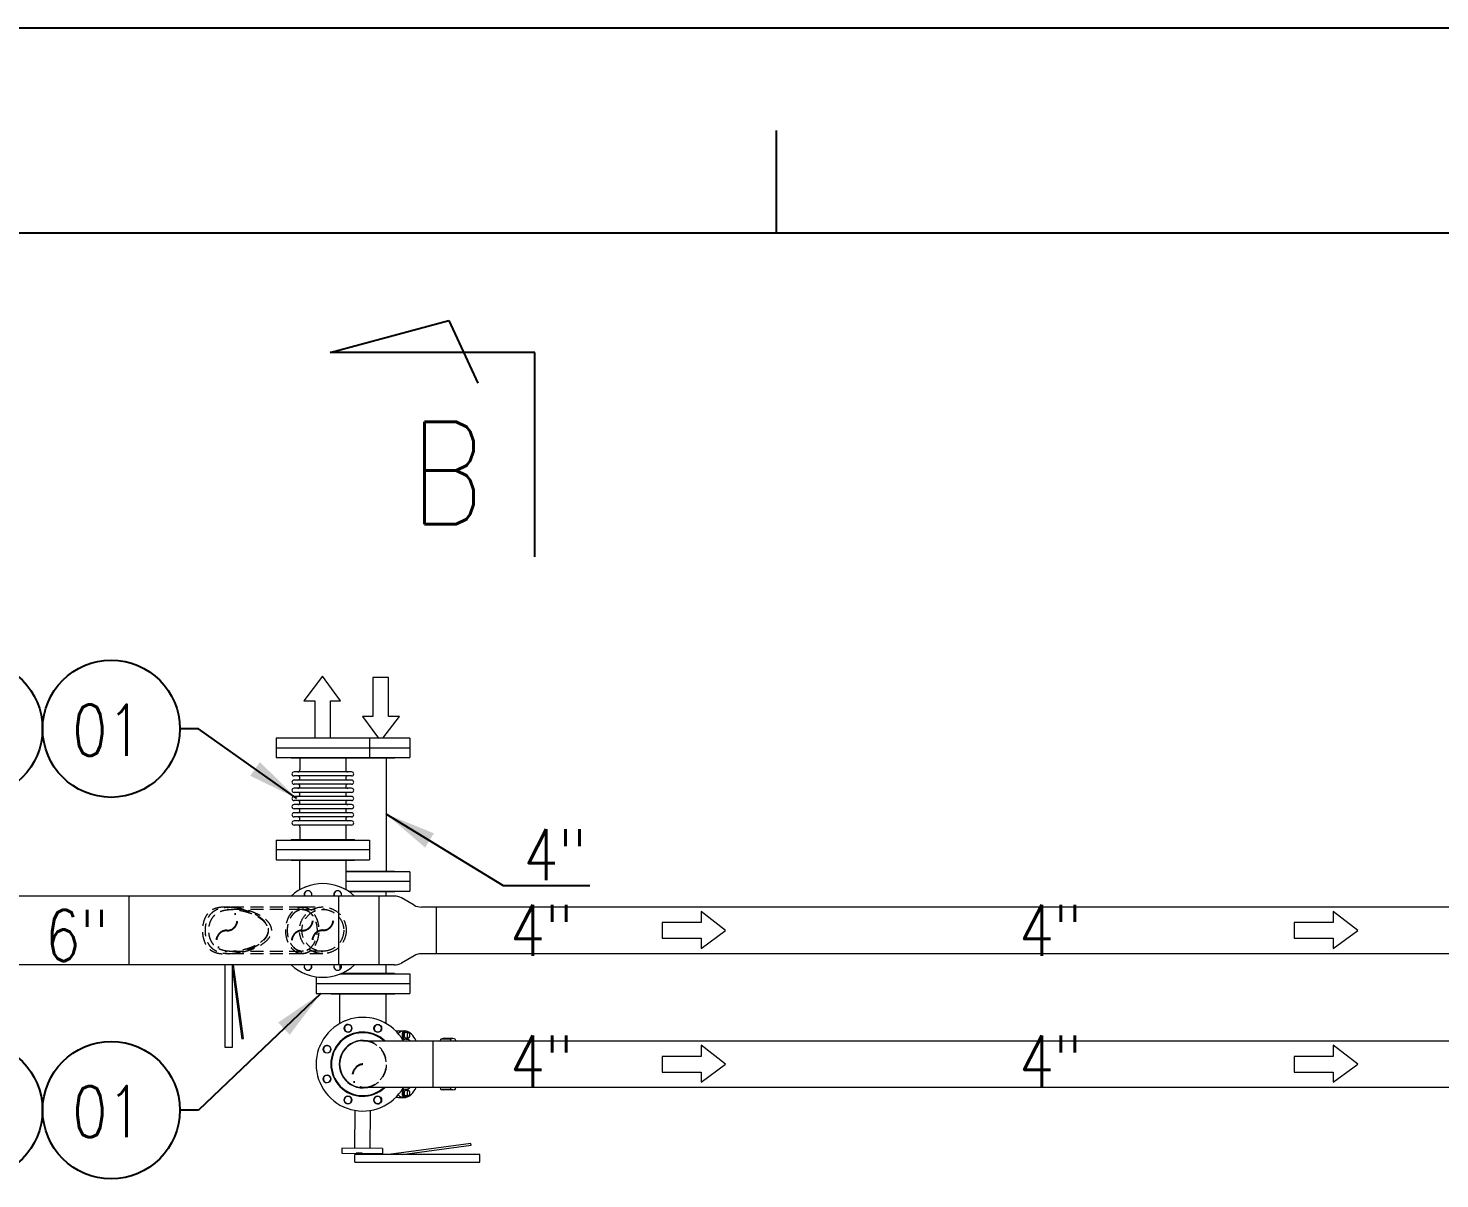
# Model space of a CAD drawing. Header units: millimetres. Extents: x -312439 to 477422, y -331570 to 212570.
# Drawn here: x 362312 to 365764, y 143917 to 146731 of the extents above; entities that cross this region are included whole.
import ezdxf
from ezdxf.enums import TextEntityAlignment as Align

# ---------------------------------------------------------------- set-up
doc = ezdxf.new("R2010")
doc.units = ezdxf.units.MM
doc.linetypes.add('DASHDOT', pattern=[25.4, 12.7, -6.35, 0, -6.35])
doc.linetypes.add('HIDDEN', pattern=[9.525, 6.35, -3.175])
for name, color, linetype in [('2', 2, 'Continuous'), ('ARCONDTEXTO', 4, 'Continuous'), ('FORMATO A1', 1, 'Continuous'), ('TEXTO FORMATO', 4, 'Continuous')]:
    doc.layers.add(name, color=color, linetype=linetype)
doc.styles.add('ROMAND', font='ROMAND.SHX')
doc.styles.add('ROMANS', font='romans.shx', dxfattribs={"height": 187.5})
doc.dimstyles.new('1-50 (MILIMETRO)', dxfattribs={"dimscale": 0, "dimtxt": 125, "dimasz": 125, "dimexe": 100, "dimexo": 100, "dimgap": 50, "dimtad": 0, "dimdec": 0, "dimzin": 0, "dimdsep": 46, "dimtxsty": 'ROMAND', "dimcen": -390, "dimclrd": 1, "dimclre": 1, "dimclrt": 3, "dimadec": 0, "dimazin": 0, "dimtfac": 1, "dimtdec": 0, "dimtix": 1, "dimtmove": 2, "dimatfit": 2, "dimfxl": 1, "dimtvp": 1, "dimtolj": 1, "dimtzin": 0, "dimarcsym": 0})

# ---------------------------------------------------------------- blocks, each defined once
blk = doc.blocks.new('A$C2D342850')
at = {"layer": 'FORMATO A1', "color": 1, "linetype": 'Continuous'}
for p, q in [((84100, 0), (0, 0)), ((52500, -1000), (52500, -500))]:
    blk.add_line(p, q, dxfattribs=at)
at = {"layer": 'FORMATO A1', "color": 2, "linetype": 'Continuous'}
blk.add_line((2500, -1000), (83100, -1000), dxfattribs=at)

msp = doc.modelspace()

# ---------------------------------------------------------------- linework, layer by layer
at = {"color": 1, "linetype": 'Continuous', "lineweight": 0}
for p, q in [((363031.956, 145146.189), (362985.656, 145086.111)), ((363075.81, 145086.111), (363031.956, 145146.189)), ((362985.656, 145086.111), (363012.778, 145086.111)), ((363012.778, 145086.111), (363012.778, 144995.225)), ((363051.133, 144995.225), (363051.133, 145086.111)), ((363051.133, 145086.111), (363075.81, 145086.111)), ((363957.591, 144570.875), (363957.591, 144543.753)), ((364017.669, 144524.575), (363957.591, 144570.875)), ((365503.778, 144570.875), (365503.778, 144543.753)), ((365563.856, 144524.575), (365503.778, 144570.875)), ((363862.271, 144543.753), (363862.271, 144505.398)), ((363957.591, 144543.753), (363862.271, 144543.753)), ((363957.591, 144480.721), (364017.669, 144524.575)), ((365408.458, 144543.753), (365408.458, 144505.398)), ((365503.778, 144543.753), (365408.458, 144543.753)), ((365503.778, 144480.721), (365563.856, 144524.575)), ((363862.271, 144505.398), (363957.591, 144505.398)), ((363957.591, 144505.398), (363957.591, 144480.721)), ((365408.458, 144505.398), (365503.778, 144505.398)), ((365503.778, 144505.398), (365503.778, 144480.721))]:
    msp.add_line(p, q, dxfattribs=at)
at = {"color": 4, "linetype": 'Continuous', "lineweight": 0}
for p, q in [((363154.509, 145143.553), (363154.509, 145048.234)), ((363192.864, 145143.553), (363154.509, 145143.553)), ((363192.864, 145048.234), (363192.864, 145143.553)), ((363129.833, 145048.234), (363168.752, 144994.917)), ((363154.509, 145048.234), (363129.833, 145048.234)), ((363178.897, 144994.917), (363219.987, 145048.234)), ((363219.987, 145048.234), (363192.864, 145048.234)), ((363146.933, 144995.225), (362917.933, 144995.225)), ((362917.933, 144995.225), (362917.933, 144947.625)), ((362917.933, 144971.425), (363146.933, 144971.425)), ((363146.933, 144995.225), (363146.933, 144947.625)), ((363244.933, 144994.917), (363146.933, 144994.917)), ((363146.933, 144971.117), (363244.933, 144971.117)), ((363244.933, 144994.917), (363244.933, 144947.317)), ((362917.933, 144947.625), (363146.933, 144947.625)), ((362955.533, 144946.025), (362953.933, 144947.625)), ((363109.333, 144946.025), (362955.533, 144946.025)), ((362976.433, 144946.025), (362976.433, 144917.402)), ((363088.433, 144946.025), (363088.433, 144917.402)), ((363207.333, 144945.717), (363088.433, 144945.717)), ((363109.333, 144946.025), (363110.933, 144947.625)), ((363110.624, 144947.317), (363244.933, 144947.317)), ((363207.333, 144945.717), (363208.933, 144947.317)), ((363102.939, 144912.402), (362961.926, 144912.402)), ((363102.939, 144902.402), (362961.926, 144902.402)), ((363102.939, 144892.402), (362961.926, 144892.402)), ((363102.939, 144882.402), (362961.926, 144882.402)), ((363102.939, 144872.402), (362961.926, 144872.402)), ((363102.939, 144862.402), (362961.926, 144862.402)), ((363102.939, 144852.402), (362961.926, 144852.402)), ((363102.939, 144842.402), (362961.926, 144842.402)), ((363102.939, 144832.402), (362961.926, 144832.402)), ((363102.939, 144822.402), (362961.926, 144822.402)), ((363102.939, 144812.402), (362961.926, 144812.402)), ((363102.939, 144802.402), (362961.926, 144802.402)), ((363102.939, 144792.641), (362961.926, 144792.641)), ((363102.939, 144782.402), (362961.926, 144782.402)), ((362976.433, 144777.402), (362976.433, 144746.825)), ((363088.433, 144777.402), (363088.433, 144746.825)), ((362917.933, 144745.225), (363146.933, 144745.225)), ((362917.933, 144745.225), (362917.933, 144697.625)), ((362955.533, 144746.825), (362953.933, 144745.225)), ((362955.533, 144746.825), (363109.333, 144746.825)), ((363109.333, 144746.825), (363110.933, 144745.225)), ((363146.933, 144745.225), (363146.933, 144697.625)), ((363146.933, 144721.425), (362917.933, 144721.425)), ((362917.933, 144697.625), (363146.933, 144697.625)), ((362955.533, 144696.025), (362953.933, 144697.625)), ((363109.333, 144696.025), (362955.533, 144696.025)), ((363109.333, 144696.025), (363110.933, 144697.625)), ((363089.583, 144669.825), (363207.333, 144669.825)), ((363244.933, 144668.225), (363089.583, 144668.225)), ((363207.333, 144669.825), (363208.933, 144668.225)), ((363244.933, 144668.225), (363244.933, 144620.625)), ((363244.933, 144644.425), (363089.583, 144644.425)), ((363094.76, 144620.625), (363244.933, 144620.625)), ((363207.333, 144619.025), (363097.159, 144619.025)), ((363186.433, 144619.025), (363186.433, 144608.725)), ((363207.333, 144619.025), (363208.933, 144620.625)), ((362792.738, 144440.425), (362792.738, 144238.888)), ((362811.249, 144238.888), (362811.249, 144440.425)), ((362811.249, 144428.761), (362834.352, 144259.92)), ((362838.713, 144260.517), (362814.095, 144440.425)), ((363074.433, 144440.425), (363074.433, 144429.483)), ((363074.904, 144418.225), (363244.933, 144418.225)), ((363078.668, 144419.825), (363207.333, 144419.825)), ((363186.433, 144440.425), (363186.433, 144419.825)), ((363207.333, 144419.825), (363208.933, 144418.225)), ((363244.933, 144418.225), (363244.933, 144370.625)), ((363015.933, 144411.27), (363015.933, 144370.625)), ((363244.933, 144394.425), (363015.933, 144394.425)), ((363015.933, 144370.625), (363244.933, 144370.625)), ((363053.533, 144369.025), (363051.933, 144370.625)), ((363207.333, 144369.025), (363053.533, 144369.025)), ((363207.333, 144369.025), (363208.933, 144370.625)), ((362834.352, 144259.92), (362838.713, 144260.517)), ((363217.693, 144278.766), (363234.551, 144278.766)), ((363229.346, 144257.678), (363229.346, 144268.357)), ((363241.762, 144275.123), (363234.551, 144275.123)), ((363241.762, 144261.591), (363234.551, 144261.591)), ((363239.755, 144261.591), (363239.755, 144257.678)), ((363320.488, 144254.725), (363321.294, 144259.156)), ((363345.602, 144259.156), (363321.294, 144259.156)), ((363350.806, 144260.03), (363326.499, 144260.03)), ((362792.738, 144238.888), (362811.249, 144238.888)), ((363862.271, 144216.753), (363862.271, 144178.398)), ((363957.591, 144216.753), (363862.271, 144216.753)), ((363957.591, 144243.875), (363957.591, 144216.753)), ((364017.669, 144197.575), (363957.591, 144243.875)), ((365408.458, 144216.753), (365408.458, 144178.398)), ((365503.778, 144216.753), (365408.458, 144216.753)), ((365503.778, 144243.875), (365503.778, 144216.753)), ((365563.856, 144197.575), (365503.778, 144243.875)), ((363862.271, 144178.398), (363957.591, 144178.398)), ((363957.591, 144153.721), (364017.669, 144197.575)), ((363957.591, 144178.398), (363957.591, 144153.721)), ((365408.458, 144178.398), (365503.778, 144178.398)), ((365503.778, 144153.721), (365563.856, 144197.575)), ((365503.778, 144178.398), (365503.778, 144153.721)), ((363217.693, 144116.384), (363234.551, 144116.384)), ((363229.346, 144126.793), (363229.346, 144137.473)), ((363241.762, 144133.559), (363234.551, 144133.559)), ((363241.762, 144120.028), (363234.551, 144120.028)), ((363239.755, 144137.473), (363239.755, 144133.559)), ((363321.294, 144135.994), (363320.488, 144140.425)), ((363345.602, 144135.994), (363321.294, 144135.994)), ((363350.806, 144135.121), (363326.499, 144135.121)), ((363110.984, 144084.739), (363110.174, 143991.743)), ((363148.08, 144084.443), (363147.269, 143991.419)), ((363394.491, 144003.856), (363193.781, 143976.391)), ((363395.088, 143999.495), (363394.491, 144003.856)), ((363078.723, 143992.017), (363078.621, 143980.352)), ((363078.621, 143980.352), (363178.618, 143979.481)), ((363178.719, 143991.145), (363078.723, 143992.017)), ((363416.12, 143976.391), (363111.12, 143976.391)), ((363111.12, 143957.881), (363111.12, 143976.391)), ((363128.62, 143979.917), (363114.293, 143979.917)), ((363114.293, 143976.391), (363114.293, 143979.917)), ((363142.946, 143976.391), (363142.946, 143979.792)), ((363178.719, 143991.145), (363178.618, 143979.481)), ((363226.247, 143976.391), (363395.088, 143999.495)), ((363416.12, 143957.881), (363416.12, 143976.391)), ((363111.12, 143957.881), (363416.12, 143957.881))]:
    msp.add_line(p, q, dxfattribs=at)
at = {"color": 5, "linetype": 'Continuous', "lineweight": 0}
for p, q in [((363187.583, 144945.717), (363187.583, 144669.825)), ((362975.283, 144696.025), (362975.283, 144623.793)), ((363089.583, 144623.793), (363089.583, 144696.025)), ((363207.173, 144608.725), (358806.396, 144608.725)), ((362558.328, 144608.725), (362558.328, 144440.425)), ((363071.564, 144440.425), (363071.564, 144608.725)), ((363170.444, 144440.425), (363170.444, 144608.725)), ((363256.076, 144586.292), (363224.512, 144604.158)), ((367733.801, 144581.725), (363273.415, 144581.725)), ((363310.144, 144467.425), (363310.144, 144581.725)), ((363256.076, 144462.858), (363224.512, 144444.992)), ((367733.801, 144467.425), (363273.415, 144467.425)), ((363207.173, 144440.425), (358806.396, 144440.425)), ((363073.283, 144369.025), (363073.283, 144296.793)), ((363187.583, 144296.793), (363187.583, 144369.025)), ((363130.433, 144254.725), (367351.565, 144254.725)), ((363301.883, 144254.725), (363301.883, 144140.425)), ((367351.565, 144140.425), (363130.433, 144140.425))]:
    msp.add_line(p, q, dxfattribs=at)
at = {"color": 1, "linetype": 'HIDDEN', "lineweight": 0, "ltscale": 5}
for p, q in [((362982.216, 144581.725), (362793.426, 144581.725)), ((362982.216, 144575.705), (362808.598, 144575.705)), ((362982.209, 144582.108), (363032.426, 144582.108)), ((362982.209, 144576.088), (363032.426, 144576.088)), ((362982.216, 144467.425), (362793.426, 144467.425)), ((362982.216, 144473.445), (362808.598, 144473.445)), ((363032.426, 144473.828), (362982.209, 144473.828)), ((363032.426, 144467.808), (362982.209, 144467.808))]:
    msp.add_line(p, q, dxfattribs=at)
for radius in [57.15, 51.13]:
    msp.add_circle((363032.426, 144524.958), radius, dxfattribs=at)
at = {"color": 4, "linetype": 'Continuous', "lineweight": 0}
for centre in [(363094.078, 144285.344), (363166.788, 144285.344), (363042.664, 144233.93), (363042.664, 144161.22), (363094.078, 144109.807), (363166.788, 144109.807)]:
    msp.add_circle(centre, 9.5, dxfattribs=at)
for centre, radius, start, end in [((362961.926, 144907.402), 5, 90, 270), ((362971.433, 144917.402), 5, 270, 0), ((362971.433, 144897.402), 5, 270, 90), ((363093.433, 144917.402), 5, 180, 270), ((363093.433, 144897.402), 5, 90, 270), ((363102.939, 144907.402), 5, 270, 90), ((362961.926, 144887.402), 5, 90, 270), ((362961.926, 144867.402), 5, 90, 270), ((362971.433, 144877.402), 5, 270, 90), ((363093.433, 144877.402), 5, 90, 270), ((363102.939, 144887.402), 5, 270, 90), ((363102.939, 144867.402), 5, 270, 90), ((362961.926, 144847.402), 5, 90, 270), ((362961.926, 144827.402), 5, 90, 270), ((362971.433, 144857.402), 5, 270, 90), ((362971.433, 144837.402), 5, 270, 90), ((363093.433, 144857.402), 5, 90, 270), ((363093.433, 144837.402), 5, 90, 270), ((363102.939, 144847.402), 5, 270, 90), ((363102.939, 144827.402), 5, 270, 90), ((362961.926, 144807.402), 5, 90, 270), ((362971.433, 144817.402), 5, 270, 90), ((362971.558, 144797.402), 5.002, 287.829397, 88.562061), ((363093.307, 144797.402), 5.002, 91.437939, 252.170603), ((363093.433, 144817.402), 5, 90, 270), ((363102.939, 144807.402), 5, 270, 90), ((362961.926, 144787.522), 5.119, 90, 270), ((362971.433, 144777.402), 5, 0, 90), ((363093.433, 144777.402), 5, 90, 180), ((363102.939, 144787.522), 5.119, 270, 90), ((363032.433, 144524.575), 114.5, 47.301682, 132.698343), ((362996.845, 144612.658), 19.522, 109.038291, 114.961709), ((363069.552, 144612.023), 19.522, 64.038291, 69.961709), ((362996.078, 144612.344), 9.5, 337.610522, 202.389474), ((362996.845, 144612.658), 9.5, 114.750786, 204.452821), ((363068.788, 144612.344), 9.5, 337.610522, 202.389474), ((363069.552, 144612.023), 9.5, 69.750786, 200.313322), ((363032.433, 144524.575), 114.5, 227.301682, 312.698318), ((362996.078, 144436.807), 9.5, 157.610522, 22.389454), ((362995.313, 144437.127), 19.522, 244.038291, 249.961709), ((362995.313, 144437.127), 9.5, 249.750786, 20.313327), ((363068.788, 144436.807), 9.5, 157.610522, 22.389454), ((363068.02, 144436.493), 9.5, 294.750786, 24.452821), ((363068.02, 144436.493), 19.522, 289.038291, 294.961709), ((363130.433, 144197.575), 114.5, 29.942236, 330.057764), ((363094.845, 144285.658), 9.5, 114.750786, 289.749226), ((363094.582, 144284.126), 9.889, 46.446377, 151.373861), ((363094.845, 144285.658), 19.522, 109.038291, 114.961709), ((363094.011, 144285.316), 9.5, 294.990186, 109.553301), ((363167.552, 144285.023), 9.5, 69.750786, 244.749235), ((363166.721, 144285.371), 9.5, 249.990186, 64.553301), ((363166.283, 144284.126), 9.889, 1.446377, 106.373861), ((363167.552, 144285.023), 19.522, 64.038291, 69.961709), ((363130.433, 144197.575), 78.5, 46.721117, 313.278883), ((363130.433, 144197.575), 76.9, 48.002408, 311.997592), ((363042.985, 144234.695), 19.522, 154.038291, 159.961709), ((363042.985, 144234.695), 9.5, 159.750786, 334.749217), ((363043.882, 144233.426), 9.889, 91.446377, 196.373836), ((363042.637, 144233.864), 9.5, 339.990186, 154.553301), ((363042.35, 144161.988), 19.522, 199.038291, 204.961709), ((363042.692, 144161.154), 9.5, 24.990186, 199.553301), ((363042.35, 144161.988), 9.5, 204.750786, 19.749214), ((363043.882, 144161.725), 9.889, 136.446377, 241.373884), ((363094.144, 144109.779), 9.5, 69.990186, 244.553301), ((363094.582, 144111.025), 9.889, 181.446377, 286.373861), ((363093.313, 144110.127), 9.5, 249.750786, 64.749214), ((363166.854, 144109.834), 9.5, 114.990186, 289.553301), ((363166.02, 144109.493), 9.5, 294.750786, 109.749214), ((363093.313, 144110.127), 19.521, 244.033681, 249.966158), ((363166.283, 144111.025), 9.889, 226.446377, 331.373861), ((363166.02, 144109.493), 19.522, 289.038291, 294.961709)]:
    msp.add_arc(centre, radius, start, end, dxfattribs=at)
at = {"color": 5, "linetype": 'Continuous', "lineweight": 0}
for centre, radius, start, end in [((363207.173, 144573.525), 35.2, 60.488501, 90), ((363273.415, 144616.925), 35.2, 240.488501, 270), ((363273.415, 144432.225), 35.2, 90, 119.511499), ((363207.173, 144475.625), 35.2, 270, 299.511499), ((363130.433, 144197.575), 58, 80.178792, 279.821185), ((363130.433, 144197.575), 57.15, 90, 270)]:
    msp.add_arc(centre, radius, start, end, dxfattribs=at)
at = {"color": 6, "linetype": 'DASHDOT', "ltscale": 3}
for centre, radius, start, end in [((362798.143, 144549.806), 25.352, 269.026354, 89.320071), ((362982.404, 144550.14), 25.566, 269.578181, 90.421819), ((363032.614, 144550.523), 25.566, 269.578181, 90.421819), ((362797.169, 144499.211), 25.253, 88.766882, 272.949054), ((362982.028, 144499.01), 25.566, 89.578181, 270.421819), ((363032.238, 144499.393), 25.566, 89.578181, 270.421819), ((363133.607, 144169), 28.751, 96.339635, 263.660365)]:
    msp.add_arc(centre, radius, start, end, dxfattribs=at)
at = {"color": 1, "linetype": 'HIDDEN', "lineweight": 0, "ltscale": 5}
for radius, start, end in [(57.15, 270, 90), (58, 279.821208, 80.178792)]:
    msp.add_arc((363130.433, 144197.575), radius, start, end, dxfattribs=at)
for centre, major_axis in [((362982.209, 144524.958), (0, -57.15)), ((362982.216, 144524.575), (0, -57.15)), ((362982.209, 144524.958), (0, 51.13)), ((362982.216, 144524.575), (0, 51.13))]:
    msp.add_ellipse(centre, major_axis=major_axis, ratio=0.70710678, dxfattribs=at)
at = {"color": 4, "linetype": 'Continuous', "lineweight": 0}
for centre, major_axis, ratio, start_param, end_param in [((363234.551, 144268.357), (0, -10.409), 0.5, 2.27838076, 4.71238898), ((363217.693, 144197.575), (0, 81.191), 0.5, 0, 0.14134065), ((363231.846, 144197.575), (0, 81.191), 0.5, 0, 0.38290388), ((363233.264, 144197.575), (0, 62.483), 0.5, 0.1673703, 0.19677764), ((363234.551, 144197.575), (0, 60.997), 0.5, 6.11169756, 6.45467306), ((363234.551, 144268.357), (0, 6.766), 0.5, 0, 1.57079633), ((363234.551, 144268.357), (0, 6.766), 0.5, 1.57079633, 3.14159265), ((363231.846, 144197.575), (0, 81.191), 0.5, 5.49325742, 6.1797534), ((363241.762, 144268.357), (0, 6.766), 0.5, 4.71238898, 7.85398163), ((363241.762, 144268.357), (0, 6.766), 0.5, 1.57079633, 4.71238898), ((363233.264, 144197.575), (0, 62.483), 0.5, 5.86701652, 6.07387749), ((363326.499, 144197.575), (0, -62.455), 0.5, 3.14159265, 3.30904073), ((363016.33, 144208.124), (219.788, 301.931), 0.81379768, 5.38038354, 5.39313395), ((363350.806, 144197.575), (0, 62.455), 0.5, 0, 0.16744808), ((363350.806, 144197.575), (0, 62.455), 0.5, 6.11573723, 6.28318531), ((363045.314, 144208.124), (-219.788, 301.931), 0.81379768, 4.31076402, 4.32351443), ((363217.693, 144197.575), (0, 81.191), 0.5, 3.00025201, 3.14159265), ((363231.846, 144197.575), (0, 81.191), 0.5, 2.75868877, 3.14159265), ((363233.264, 144197.575), (0, 62.483), 0.5, 2.94481501, 2.97422235), ((363234.551, 144197.575), (0, 60.997), 0.5, 2.9701049, 3.3130804), ((363234.551, 144126.793), (0, 10.409), 0.5, 1.57079633, 4.00480454), ((363234.551, 144126.793), (0, -6.766), 0.5, 3.14159265, 4.71238898), ((363234.551, 144126.793), (0, -6.766), 0.5, 4.71238898, 6.28318531), ((363231.846, 144197.575), (0, 81.191), 0.5, 3.24502456, 3.93152054), ((363241.762, 144126.793), (0, -6.766), 0.5, 1.57079633, 4.71238898), ((363241.762, 144126.793), (0, -6.766), 0.5, 4.71238898, 7.85398163), ((363233.264, 144197.575), (0, 62.483), 0.5, 3.35090047, 3.55776144), ((363326.499, 144197.575), (0, 62.455), 0.5, 2.97414457, 3.14159265), ((363016.33, 144187.026), (-219.788, 301.931), 0.81379768, 4.03164401, 4.04439442), ((363350.806, 144197.575), (0, 62.455), 0.5, 2.97414457, 3.14159265), ((363350.806, 144197.575), (0, 62.455), 0.5, 3.14159265, 3.30904073), ((363045.314, 144187.026), (219.788, 301.931), 0.81379768, 5.10126353, 5.11401394)]:
    msp.add_ellipse(centre, major_axis=major_axis, ratio=ratio, start_param=start_param, end_param=end_param, dxfattribs=at)
at = {"color": 1, "linetype": 'HIDDEN', "lineweight": 0, "ltscale": 5}
for points, knots in [([(362793.426, 144581.725), (362796.835, 144581.725), (362800.281, 144581.574), (362807.22, 144581.023), (362810.711, 144580.623), (362817.708, 144579.605), (362821.212, 144578.986), (362828.197, 144577.546), (362831.677, 144576.724), (362838.575, 144574.885), (362841.99, 144573.868), (362848.71, 144571.641), (362852.015, 144570.432), (362858.467, 144567.818), (362861.615, 144566.414), (362867.703, 144563.405), (362870.643, 144561.801), (362876.657, 144558.136), (362879.898, 144555.916), (362886.008, 144550.955), (362888.876, 144548.213), (362893.808, 144542.246), (362895.872, 144539.021), (362898.051, 144533.851), (362898.625, 144532.073), (362899.412, 144528.406), (362899.625, 144526.518), (362899.625, 144522.633), (362899.412, 144520.745), (362898.625, 144517.078), (362898.051, 144515.299), (362895.872, 144510.129), (362893.808, 144506.905), (362888.876, 144500.937), (362886.008, 144498.196), (362879.898, 144493.235), (362876.657, 144491.014), (362870.643, 144487.35), (362867.703, 144485.745), (362861.615, 144482.736), (362858.467, 144481.332), (362852.015, 144478.719), (362848.71, 144477.509), (362841.99, 144475.283), (362838.575, 144474.266), (362831.677, 144472.426), (362828.197, 144471.605), (362821.212, 144470.164), (362817.708, 144469.546), (362810.711, 144468.527), (362807.22, 144468.127), (362800.281, 144467.577), (362796.835, 144467.425), (362791.38, 144467.425), (362789.292, 144467.48), (362785.092, 144467.733), (362782.981, 144467.931), (362778.797, 144468.501), (362776.724, 144468.873), (362772.675, 144469.817), (362770.699, 144470.389), (362766.893, 144471.747), (362765.058, 144472.535), (362761.563, 144474.328), (362759.903, 144475.335), (362756.783, 144477.549), (362755.321, 144478.757), (362752.607, 144481.345), (362751.353, 144482.724), (362749.193, 144485.43), (362748.236, 144486.777), (362746.441, 144489.62), (362745.603, 144491.115), (362744.055, 144494.233), (362743.345, 144495.855), (362742.057, 144499.202), (362741.479, 144500.926), (362740.458, 144504.446), (362740.014, 144506.244), (362739.26, 144509.883), (362738.949, 144511.725), (362738.457, 144515.419), (362738.276, 144517.271), (362738.038, 144520.951), (362737.981, 144522.778), (362737.981, 144526.372), (362738.038, 144528.2), (362738.276, 144531.879), (362738.457, 144533.731), (362738.949, 144537.425), (362739.26, 144539.267), (362740.014, 144542.907), (362740.458, 144544.705), (362741.479, 144548.225), (362742.057, 144549.949), (362743.345, 144553.295), (362744.055, 144554.918), (362745.603, 144558.035), (362746.441, 144559.531), (362748.236, 144562.374), (362749.193, 144563.721), (362751.353, 144566.427), (362752.607, 144567.806), (362755.321, 144570.393), (362756.783, 144571.602), (362759.903, 144573.816), (362761.563, 144574.822), (362765.058, 144576.616), (362766.893, 144577.404), (362770.699, 144578.761), (362772.675, 144579.333), (362776.724, 144580.277), (362778.797, 144580.65), (362782.981, 144581.22), (362785.092, 144581.418), (362789.292, 144581.67), (362791.38, 144581.725), (362793.426, 144581.725)], [0, 0, 0, 0, 10.22781443, 10.22781443, 20.45562885, 20.45562885, 30.68344328, 30.68344328, 40.9112577, 40.9112577, 51.13907213, 51.13907213, 61.36688655, 61.36688655, 71.59470098, 71.59470098, 81.82251541, 81.82251541, 93.47832198, 93.47832198, 105.13412855, 105.13412855, 116.78993512, 116.78993512, 122.61783841, 122.61783841, 128.4457417, 128.4457417, 134.27364498, 134.27364498, 140.10154827, 140.10154827, 151.75735484, 151.75735484, 163.41316142, 163.41316142, 175.06896799, 175.06896799, 185.29678242, 185.29678242, 195.52459684, 195.52459684, 205.75241127, 205.75241127, 215.98022569, 215.98022569, 226.20804012, 226.20804012, 236.43585454, 236.43585454, 246.66366897, 246.66366897, 256.89148339, 256.89148339, 263.02844688, 263.02844688, 269.16541036, 269.16541036, 275.30237384, 275.30237384, 281.43933732, 281.43933732, 287.5763008, 287.5763008, 293.71326428, 293.71326428, 299.85022776, 299.85022776, 305.98719124, 305.98719124, 311.3778667, 311.3778667, 316.76854216, 316.76854216, 322.15921762, 322.15921762, 327.54989308, 327.54989308, 332.94056854, 332.94056854, 338.331244, 338.331244, 343.72191946, 343.72191946, 349.11259492, 349.11259492, 354.50327038, 354.50327038, 359.89394584, 359.89394584, 365.2846213, 365.2846213, 370.67529676, 370.67529676, 376.06597222, 376.06597222, 381.45664768, 381.45664768, 386.84732314, 386.84732314, 392.2379986, 392.2379986, 398.37496208, 398.37496208, 404.51192556, 404.51192556, 410.64888904, 410.64888904, 416.78585252, 416.78585252, 422.922816, 422.922816, 429.05977948, 429.05977948, 435.19674296, 435.19674296, 441.33370644, 441.33370644, 441.33370644, 441.33370644]), ([(362803.529, 144581.725), (362801.451, 144581.725), (362799.329, 144581.669), (362795.052, 144581.411), (362792.898, 144581.209), (362788.615, 144580.634), (362786.485, 144580.259), (362782.305, 144579.314), (362780.255, 144578.742), (362776.281, 144577.389), (362774.354, 144576.606), (362770.662, 144574.821), (362768.897, 144573.82), (362765.559, 144571.614), (362763.985, 144570.409), (362761.047, 144567.82), (362759.682, 144566.437), (362757.335, 144563.729), (362756.297, 144562.388), (362754.348, 144559.556), (362753.435, 144558.065), (362751.746, 144554.953), (362750.97, 144553.332), (362749.561, 144549.987), (362748.928, 144548.263), (362747.809, 144544.741), (362747.323, 144542.941), (362746.495, 144539.296), (362746.153, 144537.451), (362745.614, 144533.751), (362745.415, 144531.895), (362745.153, 144528.208), (362745.091, 144526.376), (362745.091, 144522.774), (362745.153, 144520.943), (362745.415, 144517.256), (362745.614, 144515.4), (362746.153, 144511.699), (362746.495, 144509.854), (362747.323, 144506.21), (362747.809, 144504.41), (362748.928, 144500.887), (362749.561, 144499.163), (362750.97, 144495.818), (362751.746, 144494.198), (362753.435, 144491.086), (362754.348, 144489.594), (362756.297, 144486.762), (362757.335, 144485.422), (362759.682, 144482.713), (362761.047, 144481.33), (362763.985, 144478.742), (362765.559, 144477.536), (362768.897, 144475.33), (362770.662, 144474.33), (362774.354, 144472.545), (362776.281, 144471.761), (362780.255, 144470.408), (362782.305, 144469.837), (362786.485, 144468.891), (362788.615, 144468.517), (362792.898, 144467.941), (362795.052, 144467.74), (362799.329, 144467.482), (362801.451, 144467.425), (362806.822, 144467.425), (362810.158, 144467.567), (362816.884, 144468.096), (362820.273, 144468.484), (362827.066, 144469.48), (362830.47, 144470.09), (362837.252, 144471.515), (362840.631, 144472.33), (362847.323, 144474.159), (362850.634, 144475.172), (362857.146, 144477.39), (362860.346, 144478.595), (362866.589, 144481.197), (362869.632, 144482.593), (362875.513, 144485.581), (362878.351, 144487.172), (362884.228, 144490.843), (362887.427, 144493.093), (362893.443, 144498.113), (362896.261, 144500.884), (362901.091, 144506.902), (362903.104, 144510.15), (362905.22, 144515.335), (362905.774, 144517.115), (362906.532, 144520.774), (362906.735, 144522.651), (362906.735, 144526.499), (362906.532, 144528.377), (362905.774, 144532.036), (362905.22, 144533.816), (362903.104, 144539.001), (362901.091, 144542.248), (362896.261, 144548.267), (362893.443, 144551.037), (362887.427, 144556.058), (362884.228, 144558.307), (362878.351, 144561.979), (362875.513, 144563.57), (362869.632, 144566.557), (362866.589, 144567.954), (362860.346, 144570.556), (362857.146, 144571.761), (362850.634, 144573.979), (362847.323, 144574.992), (362840.631, 144576.82), (362837.252, 144577.636), (362830.47, 144579.061), (362827.066, 144579.67), (362820.273, 144580.667), (362816.884, 144581.055), (362810.158, 144581.584), (362806.822, 144581.725), (362803.529, 144581.725)], [0, 0, 0, 0, 6.23412306, 6.23412306, 12.46824612, 12.46824612, 18.70236918, 18.70236918, 24.93649225, 24.93649225, 31.17061531, 31.17061531, 37.40473837, 37.40473837, 43.63886143, 43.63886143, 49.87298449, 49.87298449, 55.275467, 55.275467, 60.67794951, 60.67794951, 66.08043203, 66.08043203, 71.48291454, 71.48291454, 76.88539705, 76.88539705, 82.28787956, 82.28787956, 87.69036207, 87.69036207, 93.09284458, 93.09284458, 98.49532709, 98.49532709, 103.89780961, 103.89780961, 109.30029212, 109.30029212, 114.70277463, 114.70277463, 120.10525714, 120.10525714, 125.50773965, 125.50773965, 130.91022216, 130.91022216, 136.31270468, 136.31270468, 142.54682774, 142.54682774, 148.7809508, 148.7809508, 155.01507386, 155.01507386, 161.24919692, 161.24919692, 167.48331998, 167.48331998, 173.71744304, 173.71744304, 179.9515661, 179.9515661, 186.18568917, 186.18568917, 196.06222167, 196.06222167, 205.93875418, 205.93875418, 215.81528669, 215.81528669, 225.69181919, 225.69181919, 235.5683517, 235.5683517, 245.44488421, 245.44488421, 255.32141671, 255.32141671, 265.19794922, 265.19794922, 276.74082058, 276.74082058, 288.28369195, 288.28369195, 299.82656331, 299.82656331, 305.59799899, 305.59799899, 311.36943467, 311.36943467, 317.14087035, 317.14087035, 322.91230604, 322.91230604, 334.4551774, 334.4551774, 345.99804876, 345.99804876, 357.54092013, 357.54092013, 367.41745263, 367.41745263, 377.29398514, 377.29398514, 387.17051765, 387.17051765, 397.04705015, 397.04705015, 406.92358266, 406.92358266, 416.80011517, 416.80011517, 426.67664767, 426.67664767, 436.55318018, 436.55318018, 436.55318018, 436.55318018]), ([(362808.598, 144473.445), (362811.443, 144473.445), (362814.333, 144473.564), (362820.163, 144474.017), (362823.105, 144474.352), (362829.001, 144475.22), (362831.957, 144475.755), (362837.846, 144477.011), (362840.779, 144477.732), (362846.585, 144479.355), (362849.457, 144480.255), (362855.101, 144482.229), (362857.872, 144483.303), (362863.275, 144485.62), (362865.906, 144486.864), (362870.986, 144489.521), (362873.435, 144490.935), (362878.567, 144494.232), (362881.384, 144496.274), (362886.669, 144500.823), (362889.136, 144503.332), (362893.35, 144508.766), (362895.098, 144511.694), (362897.534, 144517.896), (362898.222, 144521.171), (362898.222, 144527.98), (362897.534, 144531.255), (362895.098, 144537.457), (362893.35, 144540.385), (362889.136, 144545.819), (362886.669, 144548.327), (362881.384, 144552.877), (362878.567, 144554.918), (362873.435, 144558.216), (362870.986, 144559.629), (362865.906, 144562.287), (362863.275, 144563.53), (362857.872, 144565.848), (362855.101, 144566.921), (362849.457, 144568.895), (362846.585, 144569.796), (362840.779, 144571.418), (362837.846, 144572.14), (362831.957, 144573.396), (362829.001, 144573.93), (362823.105, 144574.799), (362820.163, 144575.134), (362814.333, 144575.587), (362811.443, 144575.705), (362806.676, 144575.705), (362804.712, 144575.651), (362800.751, 144575.407), (362798.753, 144575.217), (362794.773, 144574.677), (362792.79, 144574.327), (362788.886, 144573.447), (362786.964, 144572.917), (362783.227, 144571.665), (362781.408, 144570.941), (362777.908, 144569.297), (362776.228, 144568.375), (362773.037, 144566.344), (362771.526, 144565.234), (362768.694, 144562.846), (362767.373, 144561.568), (362765.144, 144559.112), (362764.18, 144557.929), (362762.36, 144555.429), (362761.504, 144554.113), (362759.916, 144551.367), (362759.184, 144549.936), (362757.852, 144546.985), (362757.253, 144545.464), (362756.191, 144542.356), (362755.729, 144540.769), (362754.941, 144537.554), (362754.617, 144535.927), (362754.102, 144532.664), (362753.913, 144531.027), (362753.664, 144527.777), (362753.604, 144526.162), (362753.604, 144522.988), (362753.664, 144521.374), (362753.913, 144518.123), (362754.102, 144516.487), (362754.617, 144513.224), (362754.941, 144511.597), (362755.729, 144508.382), (362756.191, 144506.794), (362757.253, 144503.687), (362757.852, 144502.166), (362759.184, 144499.214), (362759.916, 144497.784), (362761.504, 144495.038), (362762.36, 144493.722), (362764.18, 144491.222), (362765.144, 144490.038), (362767.373, 144487.583), (362768.694, 144486.305), (362771.526, 144483.917), (362773.037, 144482.806), (362776.228, 144480.775), (362777.908, 144479.854), (362781.408, 144478.209), (362783.227, 144477.486), (362786.964, 144476.234), (362788.886, 144475.704), (362792.79, 144474.824), (362794.773, 144474.474), (362798.753, 144473.934), (362800.751, 144473.744), (362804.712, 144473.5), (362806.676, 144473.445), (362808.598, 144473.445)], [0, 0, 0, 0, 8.53572187, 8.53572187, 17.07144373, 17.07144373, 25.6071656, 25.6071656, 34.14288747, 34.14288747, 42.67860933, 42.67860933, 51.2143312, 51.2143312, 59.75005307, 59.75005307, 68.28577493, 68.28577493, 78.50008628, 78.50008628, 88.71439762, 88.71439762, 98.92870897, 98.92870897, 109.14302031, 109.14302031, 119.35733165, 119.35733165, 129.571643, 129.571643, 139.78595434, 139.78595434, 150.00026569, 150.00026569, 158.53598755, 158.53598755, 167.07170942, 167.07170942, 175.60743129, 175.60743129, 184.14315315, 184.14315315, 192.67887502, 192.67887502, 201.21459689, 201.21459689, 209.75031875, 209.75031875, 218.28604062, 218.28604062, 224.05312557, 224.05312557, 229.82021052, 229.82021052, 235.58729547, 235.58729547, 241.35438042, 241.35438042, 247.12146538, 247.12146538, 252.88855033, 252.88855033, 258.65563528, 258.65563528, 264.42272023, 264.42272023, 269.18420968, 269.18420968, 273.94569914, 273.94569914, 278.70718859, 278.70718859, 283.46867805, 283.46867805, 288.2301675, 288.2301675, 292.99165696, 292.99165696, 297.75314642, 297.75314642, 302.51463587, 302.51463587, 307.27612533, 307.27612533, 312.03761478, 312.03761478, 316.79910424, 316.79910424, 321.56059369, 321.56059369, 326.32208315, 326.32208315, 331.0835726, 331.0835726, 335.84506206, 335.84506206, 340.60655151, 340.60655151, 346.37363647, 346.37363647, 352.14072142, 352.14072142, 357.90780637, 357.90780637, 363.67489132, 363.67489132, 369.44197627, 369.44197627, 375.20906122, 375.20906122, 380.97614617, 380.97614617, 386.74323112, 386.74323112, 386.74323112, 386.74323112])]:
    msp.add_open_spline(points, degree=3, knots=knots, dxfattribs=at)
at = {"color": 4, "linetype": 'Continuous', "lineweight": 0}
for points, knots in [([(363227.373, 144268.357), (363227.321, 144269.044), (363227.305, 144269.719), (363227.331, 144270.715), (363227.348, 144271.045), (363227.4, 144271.698), (363227.435, 144272.022), (363227.563, 144272.967), (363227.681, 144273.565), (363227.979, 144274.697), (363228.162, 144275.233), (363228.576, 144276.194), (363228.809, 144276.626), (363229.198, 144277.197), (363229.334, 144277.375), (363229.613, 144277.697), (363229.901, 144277.988), (363230.206, 144278.217), (363230.519, 144278.415), (363230.68, 144278.499), (363231.172, 144278.7), (363231.506, 144278.766), (363231.846, 144278.766)], [0.0000001979, 0.0000001979, 0.0000001979, 0.0000001979, 0.0019579504, 0.0019579504, 0.0029368267, 0.0029368267, 0.003915703, 0.003915703, 0.0058734555, 0.0058734555, 0.007831208, 0.007831208, 0.0097889606, 0.0097889606, 0.0107678368, 0.0107678368, 0.0117467131, 0.0127255894, 0.0127255894, 0.0137044656, 0.0137044656, 0.0156622181, 0.0156622181, 0.0156622181, 0.0156622181]), ([(363231.846, 144116.384), (363231.676, 144116.384), (363231.507, 144116.401), (363231.17, 144116.468), (363231.003, 144116.519), (363230.515, 144116.719), (363230.204, 144116.916), (363229.757, 144117.308), (363229.611, 144117.456), (363229.331, 144117.779), (363229.197, 144117.954), (363228.812, 144118.52), (363228.579, 144118.951), (363228.16, 144119.923), (363227.981, 144120.449), (363227.757, 144121.294), (363227.69, 144121.585), (363227.572, 144122.187), (363227.52, 144122.498), (363227.392, 144123.443), (363227.341, 144124.091), (363227.305, 144125.421), (363227.321, 144126.108), (363227.373, 144126.793)], [0.0156622181, 0.0156622181, 0.0156622181, 0.0156622181, 0.0166401895, 0.0166401895, 0.0176181608, 0.0176181608, 0.0195741034, 0.0195741034, 0.0205520747, 0.0205520747, 0.021530046, 0.021530046, 0.0234859886, 0.0234859886, 0.0254419312, 0.0254419312, 0.0264199025, 0.0264199025, 0.0273978738, 0.0273978738, 0.0293538164, 0.0293538164, 0.031309759, 0.031309759, 0.031309759, 0.031309759])]:
    msp.add_open_spline(points, degree=3, knots=knots, dxfattribs=at)
for points in [[(363228.059, 144259.185), (363227.831, 144262.243), (363227.602, 144265.3), (363227.373, 144268.357)], [(363229.346, 144257.678), (363228.917, 144258.18), (363228.488, 144258.683), (363228.059, 144259.185)], [(363227.373, 144126.793), (363227.602, 144129.851), (363227.831, 144132.908), (363228.059, 144135.965)], [(363228.059, 144135.965), (363228.488, 144136.468), (363228.917, 144136.97), (363229.346, 144137.473)]]:
    msp.add_open_spline(points, degree=3, dxfattribs=at)
at = {"layer": '2', "color": 2, "linetype": 'Continuous'}
for p, q in [((363050.767, 145938.532), (363340.545, 146016.178)), ((363340.545, 146016.178), (363411.725, 145863.532)), ((363550.767, 145938.532), (363050.767, 145938.532)), ((363550.767, 145438.532), (363550.767, 145938.532))]:
    msp.add_line(p, q, dxfattribs=at)
at = {"layer": 'FORMATO A1', "color": 2, "linetype": 'Continuous'}
msp.add_line((339142.032, 146231.232, 0), (379442.032, 146231.232, 0), dxfattribs=at)
at = {"layer": 'TEXTO FORMATO', "color": 1}
for centre in [(362179.221, 145018.031), (362514.892, 145018.031), (362179.221, 144085.168), (362514.892, 144085.168)]:
    msp.add_circle(centre, 167.835, dxfattribs=at)

# ---------------------------------------------------------------- block references
at = {"layer": 'FORMATO A1', "xscale": 0.5, "yscale": 0.5, "zscale": 0.5}
msp.add_blockref('A$C2D342850', (337892.032, 146731.232, 0), dxfattribs=at)

# ---------------------------------------------------------------- texts
at = {"layer": '2', "color": 2, "style": 'ROMANS', "width": 0.8}
msp.add_text('B', height=250, dxfattribs=at).set_placement((363246.853, 145643.634), align=Align.MIDDLE_LEFT)
at = {"layer": 'ARCONDTEXTO', "color": 3, "linetype": 'Continuous', "lineweight": -3, "style": 'ROMANS', "width": 0.8}
for p in [(362419.573, 144951.966), (362419.573, 144019.103)]:
    msp.add_text('01', height=125, dxfattribs=at).set_placement(p)
at = {"layer": 'ARCONDTEXTO', "linetype": 'Continuous', "lineweight": -3, "style": 'ROMANS', "width": 0.8}
for s, p in [('4"', (363523.096, 144647.757)), ('6"', (362353.553, 144449.854)), ('4"', (363490.38, 144462.338)), ('4"', (364735.012, 144462.338)), ('4"', (363490.38, 144142.431)), ('4"', (364735.012, 144142.431))]:
    msp.add_text(s, height=125, dxfattribs=at).set_placement(p)

# ---------------------------------------------------------------- leaders
at = {"layer": 'TEXTO FORMATO'}
for points in [[(362968.78, 144847.402), (362728.06, 145018.031), (362682.727, 145018.031)], [(363186.608, 144809.819), (363473.732, 144634.872), (363685.673, 144634.872)], [(363027.787, 144370.625), (362728.06, 144085.168), (362682.727, 144085.168)]]:
    msp.add_leader(points, dimstyle='1-50 (MILIMETRO)', override={"dimscale": 1}, dxfattribs=at)

doc.saveas('drawing.dxf')
